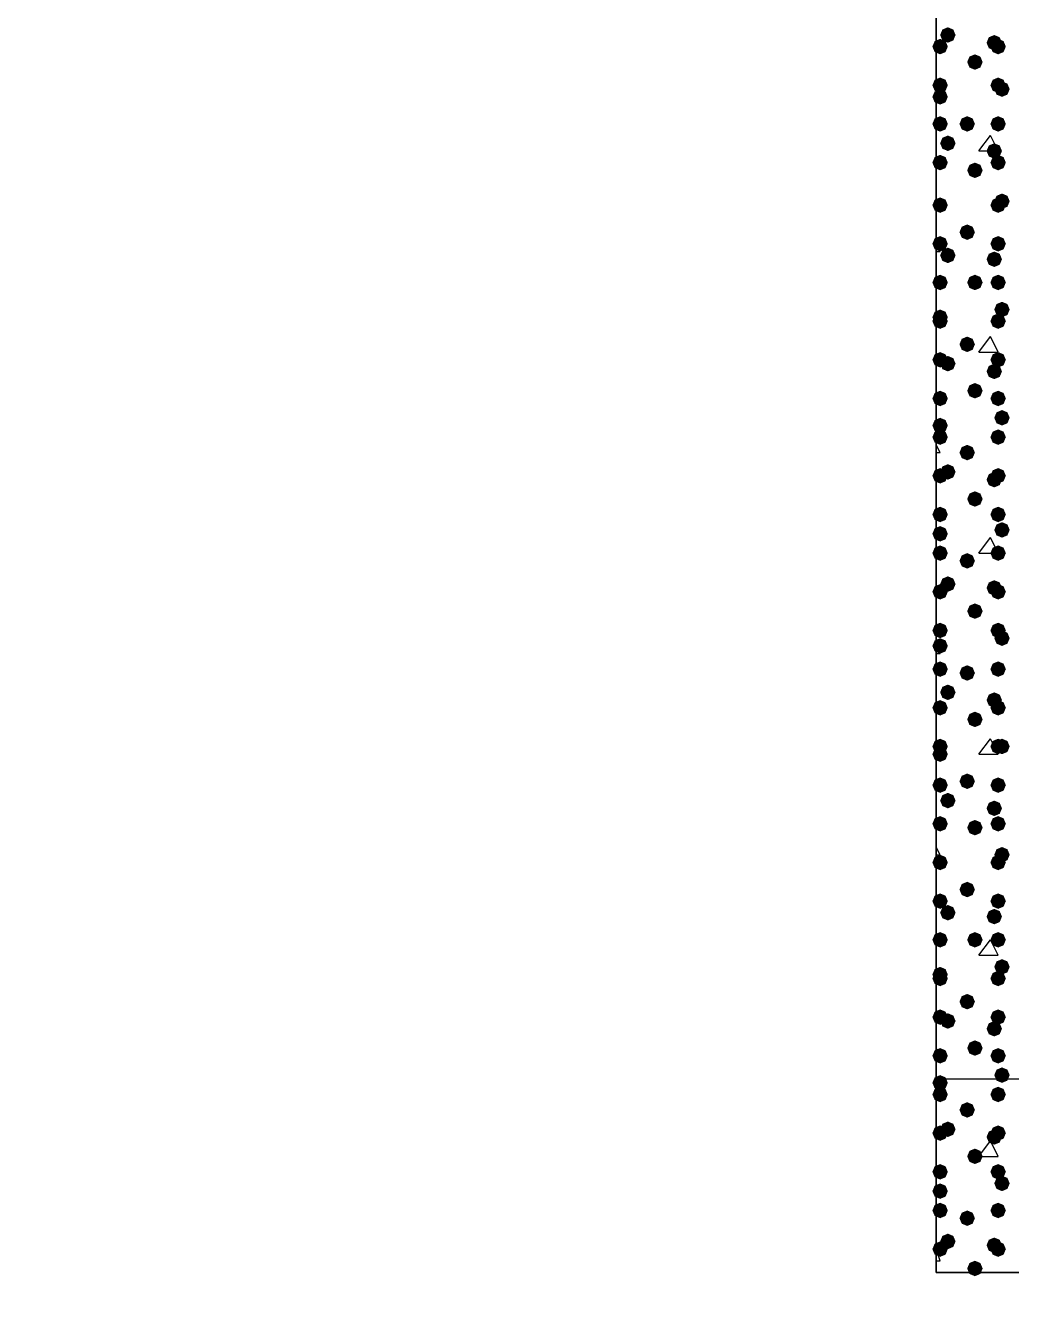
# Model space of a CAD drawing. Header units: millimetres. Extents: x 0 to 420, y 0 to 297.
# Drawn here: x 206.14 to 216.94, y 181.48 to 195.35 of the extents above; entities that cross this region are included whole.
import ezdxf

# ---------------------------------------------------------------- set-up
doc = ezdxf.new("R2010")
doc.units = ezdxf.units.MM
doc.layers.get('0').update_dxf_attribs({"linetype": 'CONTINUOUS'})

msp = doc.modelspace()

# ---------------------------------------------------------------- hatches: boundary and pattern name
at = {"true_color": 0x000008}
for points in [[(216.323333, 195.241333), (216.298463, 195.181537), (216.238667, 195.156667), (216.178871, 195.181537), (216.154, 195.241333), (216.178871, 195.301129), (216.238667, 195.326), (216.298462, 195.301129)], [(216.831333, 195.156667), (216.806462, 195.096871), (216.746667, 195.072), (216.686871, 195.096871), (216.662, 195.156667), (216.686871, 195.216462), (216.746667, 195.241333), (216.806462, 195.216463)], [(216.238667, 195.114333), (216.213796, 195.054537), (216.154, 195.029667), (216.094204, 195.054537), (216.069333, 195.114333), (216.094204, 195.174129), (216.154, 195.199), (216.213796, 195.174129)], [(216.873667, 195.114333), (216.848796, 195.054537), (216.789, 195.029667), (216.729204, 195.054537), (216.704333, 195.114333), (216.729204, 195.174129), (216.789, 195.199), (216.848796, 195.174129)], [(216.619667, 194.945), (216.594796, 194.885204), (216.535, 194.860333), (216.475204, 194.885204), (216.450333, 194.945), (216.475204, 195.004796), (216.535, 195.029667), (216.594796, 195.004796)], [(216.238667, 194.691), (216.213796, 194.631204), (216.154, 194.606333), (216.094204, 194.631204), (216.069333, 194.691), (216.094204, 194.750796), (216.154, 194.775667), (216.213796, 194.750796)], [(216.873667, 194.691), (216.848796, 194.631204), (216.789, 194.606333), (216.729204, 194.631204), (216.704333, 194.691), (216.729204, 194.750796), (216.789, 194.775667), (216.848796, 194.750796)], [(216.916, 194.648667), (216.891129, 194.588871), (216.831333, 194.564), (216.771538, 194.588871), (216.746667, 194.648667), (216.771537, 194.708462), (216.831333, 194.733333), (216.891129, 194.708463)], [(216.238667, 194.564), (216.213796, 194.504204), (216.154, 194.479333), (216.094204, 194.504204), (216.069333, 194.564), (216.094204, 194.623796), (216.154, 194.648667), (216.213796, 194.623796)], [(216.238667, 194.267667), (216.213796, 194.207871), (216.154, 194.183), (216.094204, 194.207871), (216.069333, 194.267667), (216.094204, 194.327462), (216.154, 194.352333), (216.213796, 194.327463)], [(216.535, 194.267667), (216.510129, 194.207871), (216.450333, 194.183), (216.390537, 194.207871), (216.365667, 194.267667), (216.390537, 194.327462), (216.450333, 194.352333), (216.510129, 194.327463)], [(216.873667, 194.267667), (216.848796, 194.207871), (216.789, 194.183), (216.729204, 194.207871), (216.704333, 194.267667), (216.729204, 194.327462), (216.789, 194.352333), (216.848796, 194.327463)], [(216.323333, 194.056), (216.298463, 193.996204), (216.238667, 193.971333), (216.178871, 193.996204), (216.154, 194.056), (216.178871, 194.115796), (216.238667, 194.140667), (216.298462, 194.115796)], [(216.831333, 193.971333), (216.806462, 193.911537), (216.746667, 193.886667), (216.686871, 193.911537), (216.662, 193.971333), (216.686871, 194.031129), (216.746667, 194.056), (216.806462, 194.031129)], [(216.238667, 193.844333), (216.213796, 193.784538), (216.154, 193.759667), (216.094204, 193.784538), (216.069333, 193.844333), (216.094204, 193.904129), (216.154, 193.929), (216.213796, 193.904129)], [(216.619667, 193.759667), (216.594796, 193.699871), (216.535, 193.675), (216.475204, 193.699871), (216.450333, 193.759667), (216.475204, 193.819462), (216.535, 193.844333), (216.594796, 193.819463)], [(216.873667, 193.844333), (216.848796, 193.784538), (216.789, 193.759667), (216.729204, 193.784538), (216.704333, 193.844333), (216.729204, 193.904129), (216.789, 193.929), (216.848796, 193.904129)], [(216.238667, 193.378667), (216.213796, 193.318871), (216.154, 193.294), (216.094204, 193.318871), (216.069333, 193.378667), (216.094204, 193.438462), (216.154, 193.463333), (216.213796, 193.438463)], [(216.238667, 193.378667), (216.213796, 193.318871), (216.154, 193.294), (216.094204, 193.318871), (216.069333, 193.378667), (216.094204, 193.438462), (216.154, 193.463333), (216.213796, 193.438463)], [(216.873667, 193.378667), (216.848796, 193.318871), (216.789, 193.294), (216.729204, 193.318871), (216.704333, 193.378667), (216.729204, 193.438462), (216.789, 193.463333), (216.848796, 193.438463)], [(216.916, 193.421), (216.891129, 193.361204), (216.831333, 193.336333), (216.771538, 193.361204), (216.746667, 193.421), (216.771537, 193.480796), (216.831333, 193.505667), (216.891129, 193.480796)], [(216.535, 193.082333), (216.510129, 193.022537), (216.450333, 192.997667), (216.390537, 193.022537), (216.365667, 193.082333), (216.390537, 193.142129), (216.450333, 193.167), (216.510129, 193.142129)], [(216.238667, 192.955333), (216.213796, 192.895537), (216.154, 192.870667), (216.094204, 192.895537), (216.069333, 192.955333), (216.094204, 193.015129), (216.154, 193.04), (216.213796, 193.015129)], [(216.873667, 192.955333), (216.848796, 192.895537), (216.789, 192.870667), (216.729204, 192.895537), (216.704333, 192.955333), (216.729204, 193.015129), (216.789, 193.04), (216.848796, 193.015129)], [(216.323333, 192.828333), (216.298463, 192.768537), (216.238667, 192.743667), (216.178871, 192.768537), (216.154, 192.828333), (216.178871, 192.888129), (216.238667, 192.913), (216.298462, 192.888129)], [(216.831333, 192.786), (216.806462, 192.726204), (216.746667, 192.701333), (216.686871, 192.726204), (216.662, 192.786), (216.686871, 192.845796), (216.746667, 192.870667), (216.806462, 192.845796)], [(216.238667, 192.532), (216.213796, 192.472204), (216.154, 192.447333), (216.094204, 192.472204), (216.069333, 192.532), (216.094204, 192.591796), (216.154, 192.616667), (216.213796, 192.591796)], [(216.619667, 192.532), (216.594796, 192.472204), (216.535, 192.447333), (216.475204, 192.472204), (216.450333, 192.532), (216.475204, 192.591796), (216.535, 192.616667), (216.594796, 192.591796)], [(216.873667, 192.532), (216.848796, 192.472204), (216.789, 192.447333), (216.729204, 192.472204), (216.704333, 192.532), (216.729204, 192.591796), (216.789, 192.616667), (216.848796, 192.591796)], [(216.916, 192.235667), (216.891129, 192.175871), (216.831333, 192.151), (216.771538, 192.175871), (216.746667, 192.235667), (216.771537, 192.295462), (216.831333, 192.320333), (216.891129, 192.295463)], [(216.238667, 192.151), (216.213796, 192.091204), (216.154, 192.066333), (216.094204, 192.091204), (216.069333, 192.151), (216.094204, 192.210796), (216.154, 192.235667), (216.213796, 192.210796)], [(216.238667, 192.108667), (216.213796, 192.048871), (216.154, 192.024), (216.094204, 192.048871), (216.069333, 192.108667), (216.094204, 192.168462), (216.154, 192.193333), (216.213796, 192.168463)], [(216.873667, 192.108667), (216.848796, 192.048871), (216.789, 192.024), (216.729204, 192.048871), (216.704333, 192.108667), (216.729204, 192.168462), (216.789, 192.193333), (216.848796, 192.168463)], [(216.535, 191.854667), (216.510129, 191.794871), (216.450333, 191.77), (216.390537, 191.794871), (216.365667, 191.854667), (216.390537, 191.914462), (216.450333, 191.939333), (216.510129, 191.914463)], [(216.238667, 191.685333), (216.213796, 191.625537), (216.154, 191.600667), (216.094204, 191.625537), (216.069333, 191.685333), (216.094204, 191.745129), (216.154, 191.77), (216.213796, 191.745129)], [(216.873667, 191.685333), (216.848796, 191.625537), (216.789, 191.600667), (216.729204, 191.625537), (216.704333, 191.685333), (216.729204, 191.745129), (216.789, 191.77), (216.848796, 191.745129)], [(216.323333, 191.643), (216.298463, 191.583204), (216.238667, 191.558333), (216.178871, 191.583204), (216.154, 191.643), (216.178871, 191.702796), (216.238667, 191.727667), (216.298462, 191.702796)], [(216.831333, 191.558333), (216.806462, 191.498538), (216.746667, 191.473667), (216.686871, 191.498538), (216.662, 191.558333), (216.686871, 191.618129), (216.746667, 191.643), (216.806462, 191.618129)], [(216.238667, 191.262), (216.213796, 191.202204), (216.154, 191.177333), (216.094204, 191.202204), (216.069333, 191.262), (216.094204, 191.321796), (216.154, 191.346667), (216.213796, 191.321796)], [(216.619667, 191.346667), (216.594796, 191.286871), (216.535, 191.262), (216.475204, 191.286871), (216.450333, 191.346667), (216.475204, 191.406462), (216.535, 191.431333), (216.594796, 191.406463)], [(216.873667, 191.262), (216.848796, 191.202204), (216.789, 191.177333), (216.729204, 191.202204), (216.704333, 191.262), (216.729204, 191.321796), (216.789, 191.346667), (216.848796, 191.321796)], [(216.238667, 190.965667), (216.213796, 190.905871), (216.154, 190.881), (216.094204, 190.905871), (216.069333, 190.965667), (216.094204, 191.025462), (216.154, 191.050333), (216.213796, 191.025463)], [(216.916, 191.050333), (216.891129, 190.990537), (216.831333, 190.965667), (216.771538, 190.990537), (216.746667, 191.050333), (216.771537, 191.110129), (216.831333, 191.135), (216.891129, 191.110129)], [(216.238667, 190.838667), (216.213796, 190.778871), (216.154, 190.754), (216.094204, 190.778871), (216.069333, 190.838667), (216.094204, 190.898462), (216.154, 190.923333), (216.213796, 190.898463)], [(216.873667, 190.838667), (216.848796, 190.778871), (216.789, 190.754), (216.729204, 190.778871), (216.704333, 190.838667), (216.729204, 190.898462), (216.789, 190.923333), (216.848796, 190.898463)], [(216.535, 190.669333), (216.510129, 190.609537), (216.450333, 190.584667), (216.390537, 190.609537), (216.365667, 190.669333), (216.390537, 190.729129), (216.450333, 190.754), (216.510129, 190.729129)], [(216.238667, 190.415333), (216.213796, 190.355537), (216.154, 190.330667), (216.094204, 190.355537), (216.069333, 190.415333), (216.094204, 190.475129), (216.154, 190.5), (216.213796, 190.475129)], [(216.323333, 190.457667), (216.298463, 190.397871), (216.238667, 190.373), (216.178871, 190.397871), (216.154, 190.457667), (216.178871, 190.517462), (216.238667, 190.542333), (216.298462, 190.517463)], [(216.873667, 190.415333), (216.848796, 190.355537), (216.789, 190.330667), (216.729204, 190.355537), (216.704333, 190.415333), (216.729204, 190.475129), (216.789, 190.5), (216.848796, 190.475129)], [(216.831333, 190.373), (216.806462, 190.313204), (216.746667, 190.288333), (216.686871, 190.313204), (216.662, 190.373), (216.686871, 190.432796), (216.746667, 190.457667), (216.806462, 190.432796)], [(216.619667, 190.161333), (216.594796, 190.101537), (216.535, 190.076667), (216.475204, 190.101537), (216.450333, 190.161333), (216.475204, 190.221129), (216.535, 190.246), (216.594796, 190.221129)], [(216.238667, 189.992), (216.213796, 189.932204), (216.154, 189.907333), (216.094204, 189.932204), (216.069333, 189.992), (216.094204, 190.051796), (216.154, 190.076667), (216.213796, 190.051796)], [(216.873667, 189.992), (216.848796, 189.932204), (216.789, 189.907333), (216.729204, 189.932204), (216.704333, 189.992), (216.729204, 190.051796), (216.789, 190.076667), (216.848796, 190.051796)], [(216.238667, 189.780333), (216.213796, 189.720537), (216.154, 189.695667), (216.094204, 189.720537), (216.069333, 189.780333), (216.094204, 189.840129), (216.154, 189.865), (216.213796, 189.840129)], [(216.916, 189.822667), (216.891129, 189.762871), (216.831333, 189.738), (216.771538, 189.762871), (216.746667, 189.822667), (216.771537, 189.882462), (216.831333, 189.907333), (216.891129, 189.882463)], [(216.238667, 189.568667), (216.213796, 189.508871), (216.154, 189.484), (216.094204, 189.508871), (216.069333, 189.568667), (216.094204, 189.628462), (216.154, 189.653333), (216.213796, 189.628463)], [(216.535, 189.484), (216.510129, 189.424204), (216.450333, 189.399333), (216.390537, 189.424204), (216.365667, 189.484), (216.390537, 189.543796), (216.450333, 189.568667), (216.510129, 189.543796)], [(216.873667, 189.568667), (216.848796, 189.508871), (216.789, 189.484), (216.729204, 189.508871), (216.704333, 189.568667), (216.729204, 189.628462), (216.789, 189.653333), (216.848796, 189.628463)], [(216.323333, 189.23), (216.298463, 189.170204), (216.238667, 189.145333), (216.178871, 189.170204), (216.154, 189.23), (216.178871, 189.289796), (216.238667, 189.314667), (216.298462, 189.289796)], [(216.831333, 189.187667), (216.806462, 189.127871), (216.746667, 189.103), (216.686871, 189.127871), (216.662, 189.187667), (216.686871, 189.247462), (216.746667, 189.272333), (216.806462, 189.247463)], [(216.238667, 189.145333), (216.213796, 189.085537), (216.154, 189.060667), (216.094204, 189.085537), (216.069333, 189.145333), (216.094204, 189.205129), (216.154, 189.23), (216.213796, 189.205129)], [(216.873667, 189.145333), (216.848796, 189.085537), (216.789, 189.060667), (216.729204, 189.085537), (216.704333, 189.145333), (216.729204, 189.205129), (216.789, 189.23), (216.848796, 189.205129)], [(216.619667, 188.933667), (216.594796, 188.873871), (216.535, 188.849), (216.475204, 188.873871), (216.450333, 188.933667), (216.475204, 188.993462), (216.535, 189.018333), (216.594796, 188.993463)], [(216.238667, 188.722), (216.213796, 188.662204), (216.154, 188.637333), (216.094204, 188.662204), (216.069333, 188.722), (216.094204, 188.781796), (216.154, 188.806667), (216.213796, 188.781796)], [(216.873667, 188.722), (216.848796, 188.662204), (216.789, 188.637333), (216.729204, 188.662204), (216.704333, 188.722), (216.729204, 188.781796), (216.789, 188.806667), (216.848796, 188.781796)], [(216.916, 188.637333), (216.891129, 188.577537), (216.831333, 188.552667), (216.771538, 188.577537), (216.746667, 188.637333), (216.771537, 188.697129), (216.831333, 188.722), (216.891129, 188.697129)], [(216.238667, 188.552667), (216.213796, 188.492871), (216.154, 188.468), (216.094204, 188.492871), (216.069333, 188.552667), (216.094204, 188.612462), (216.154, 188.637333), (216.213796, 188.612463)], [(216.238667, 188.298667), (216.213796, 188.238871), (216.154, 188.214), (216.094204, 188.238871), (216.069333, 188.298667), (216.094204, 188.358462), (216.154, 188.383333), (216.213796, 188.358463)], [(216.535, 188.256333), (216.510129, 188.196537), (216.450333, 188.171667), (216.390537, 188.196537), (216.365667, 188.256333), (216.390537, 188.316129), (216.450333, 188.341), (216.510129, 188.316129)], [(216.873667, 188.298667), (216.848796, 188.238871), (216.789, 188.214), (216.729204, 188.238871), (216.704333, 188.298667), (216.729204, 188.358462), (216.789, 188.383333), (216.848796, 188.358463)], [(216.323333, 188.044667), (216.298463, 187.984871), (216.238667, 187.96), (216.178871, 187.984871), (216.154, 188.044667), (216.178871, 188.104462), (216.238667, 188.129333), (216.298462, 188.104463)], [(216.831333, 187.96), (216.806462, 187.900204), (216.746667, 187.875333), (216.686871, 187.900204), (216.662, 187.96), (216.686871, 188.019796), (216.746667, 188.044667), (216.806462, 188.019796)], [(216.238667, 187.875333), (216.213796, 187.815537), (216.154, 187.790667), (216.094204, 187.815537), (216.069333, 187.875333), (216.094204, 187.935129), (216.154, 187.96), (216.213796, 187.935129)], [(216.873667, 187.875333), (216.848796, 187.815537), (216.789, 187.790667), (216.729204, 187.815537), (216.704333, 187.875333), (216.729204, 187.935129), (216.789, 187.96), (216.848796, 187.935129)], [(216.619667, 187.748333), (216.594796, 187.688538), (216.535, 187.663667), (216.475204, 187.688538), (216.450333, 187.748333), (216.475204, 187.808129), (216.535, 187.833), (216.594796, 187.808129)], [(216.238667, 187.452), (216.213796, 187.392204), (216.154, 187.367333), (216.094204, 187.392204), (216.069333, 187.452), (216.094204, 187.511796), (216.154, 187.536667), (216.213796, 187.511796)], [(216.238667, 187.367333), (216.213796, 187.307537), (216.154, 187.282667), (216.094204, 187.307537), (216.069333, 187.367333), (216.094204, 187.427129), (216.154, 187.452), (216.213796, 187.427129)], [(216.873667, 187.452), (216.848796, 187.392204), (216.789, 187.367333), (216.729204, 187.392204), (216.704333, 187.452), (216.729204, 187.511796), (216.789, 187.536667), (216.848796, 187.511796)], [(216.916, 187.452), (216.891129, 187.392204), (216.831333, 187.367333), (216.771538, 187.392204), (216.746667, 187.452), (216.771537, 187.511796), (216.831333, 187.536667), (216.891129, 187.511796)], [(216.238667, 187.028667), (216.213796, 186.968871), (216.154, 186.944), (216.094204, 186.968871), (216.069333, 187.028667), (216.094204, 187.088462), (216.154, 187.113333), (216.213796, 187.088463)], [(216.535, 187.071), (216.510129, 187.011204), (216.450333, 186.986333), (216.390537, 187.011204), (216.365667, 187.071), (216.390537, 187.130796), (216.450333, 187.155667), (216.510129, 187.130796)], [(216.873667, 187.028667), (216.848796, 186.968871), (216.789, 186.944), (216.729204, 186.968871), (216.704333, 187.028667), (216.729204, 187.088462), (216.789, 187.113333), (216.848796, 187.088463)], [(216.323333, 186.859333), (216.298463, 186.799537), (216.238667, 186.774667), (216.178871, 186.799537), (216.154, 186.859333), (216.178871, 186.919129), (216.238667, 186.944), (216.298462, 186.919129)], [(216.831333, 186.774667), (216.806462, 186.714871), (216.746667, 186.69), (216.686871, 186.714871), (216.662, 186.774667), (216.686871, 186.834462), (216.746667, 186.859333), (216.806462, 186.834463)], [(216.238667, 186.605333), (216.213796, 186.545537), (216.154, 186.520667), (216.094204, 186.545537), (216.069333, 186.605333), (216.094204, 186.665129), (216.154, 186.69), (216.213796, 186.665129)], [(216.619667, 186.563), (216.594796, 186.503204), (216.535, 186.478333), (216.475204, 186.503204), (216.450333, 186.563), (216.475204, 186.622796), (216.535, 186.647667), (216.594796, 186.622796)], [(216.873667, 186.605333), (216.848796, 186.545537), (216.789, 186.520667), (216.729204, 186.545537), (216.704333, 186.605333), (216.729204, 186.665129), (216.789, 186.69), (216.848796, 186.665129)], [(216.916, 186.266667), (216.891129, 186.206871), (216.831333, 186.182), (216.771538, 186.206871), (216.746667, 186.266667), (216.771537, 186.326462), (216.831333, 186.351333), (216.891129, 186.326463)], [(216.238667, 186.182), (216.213796, 186.122204), (216.154, 186.097333), (216.094204, 186.122204), (216.069333, 186.182), (216.094204, 186.241796), (216.154, 186.266667), (216.213796, 186.241796)], [(216.238667, 186.182), (216.213796, 186.122204), (216.154, 186.097333), (216.094204, 186.122204), (216.069333, 186.182), (216.094204, 186.241796), (216.154, 186.266667), (216.213796, 186.241796)], [(216.873667, 186.182), (216.848796, 186.122204), (216.789, 186.097333), (216.729204, 186.122204), (216.704333, 186.182), (216.729204, 186.241796), (216.789, 186.266667), (216.848796, 186.241796)], [(216.535, 185.885667), (216.510129, 185.825871), (216.450333, 185.801), (216.390537, 185.825871), (216.365667, 185.885667), (216.390537, 185.945462), (216.450333, 185.970333), (216.510129, 185.945463)], [(216.238667, 185.758667), (216.213796, 185.698871), (216.154, 185.674), (216.094204, 185.698871), (216.069333, 185.758667), (216.094204, 185.818462), (216.154, 185.843333), (216.213796, 185.818463)], [(216.873667, 185.758667), (216.848796, 185.698871), (216.789, 185.674), (216.729204, 185.698871), (216.704333, 185.758667), (216.729204, 185.818462), (216.789, 185.843333), (216.848796, 185.818463)], [(216.323333, 185.631667), (216.298463, 185.571871), (216.238667, 185.547), (216.178871, 185.571871), (216.154, 185.631667), (216.178871, 185.691462), (216.238667, 185.716333), (216.298462, 185.691463)], [(216.831333, 185.589333), (216.806462, 185.529538), (216.746667, 185.504667), (216.686871, 185.529538), (216.662, 185.589333), (216.686871, 185.649129), (216.746667, 185.674), (216.806462, 185.649129)], [(216.238667, 185.335333), (216.213796, 185.275537), (216.154, 185.250667), (216.094204, 185.275537), (216.069333, 185.335333), (216.094204, 185.395129), (216.154, 185.42), (216.213796, 185.395129)], [(216.619667, 185.335333), (216.594796, 185.275537), (216.535, 185.250667), (216.475204, 185.275537), (216.450333, 185.335333), (216.475204, 185.395129), (216.535, 185.42), (216.594796, 185.395129)], [(216.873667, 185.335333), (216.848796, 185.275537), (216.789, 185.250667), (216.729204, 185.275537), (216.704333, 185.335333), (216.729204, 185.395129), (216.789, 185.42), (216.848796, 185.395129)], [(216.916, 185.039), (216.891129, 184.979204), (216.831333, 184.954333), (216.771538, 184.979204), (216.746667, 185.039), (216.771537, 185.098796), (216.831333, 185.123667), (216.891129, 185.098796)], [(216.238667, 184.954333), (216.213796, 184.894537), (216.154, 184.869667), (216.094204, 184.894537), (216.069333, 184.954333), (216.094204, 185.014129), (216.154, 185.039), (216.213796, 185.014129)], [(216.238667, 184.912), (216.213796, 184.852204), (216.154, 184.827333), (216.094204, 184.852204), (216.069333, 184.912), (216.094204, 184.971796), (216.154, 184.996667), (216.213796, 184.971796)], [(216.873667, 184.912), (216.848796, 184.852204), (216.789, 184.827333), (216.729204, 184.852204), (216.704333, 184.912), (216.729204, 184.971796), (216.789, 184.996667), (216.848796, 184.971796)], [(216.535, 184.658), (216.510129, 184.598204), (216.450333, 184.573333), (216.390537, 184.598204), (216.365667, 184.658), (216.390537, 184.717796), (216.450333, 184.742667), (216.510129, 184.717796)], [(216.238667, 184.488667), (216.213796, 184.428871), (216.154, 184.404), (216.094204, 184.428871), (216.069333, 184.488667), (216.094204, 184.548462), (216.154, 184.573333), (216.213796, 184.548463)], [(216.873667, 184.488667), (216.848796, 184.428871), (216.789, 184.404), (216.729204, 184.428871), (216.704333, 184.488667), (216.729204, 184.548462), (216.789, 184.573333), (216.848796, 184.548463)], [(216.323333, 184.446333), (216.298463, 184.386537), (216.238667, 184.361667), (216.178871, 184.386537), (216.154, 184.446333), (216.178871, 184.506129), (216.238667, 184.531), (216.298462, 184.506129)], [(216.831333, 184.361667), (216.806462, 184.301871), (216.746667, 184.277), (216.686871, 184.301871), (216.662, 184.361667), (216.686871, 184.421462), (216.746667, 184.446333), (216.806462, 184.421463)], [(216.238667, 184.065333), (216.213796, 184.005537), (216.154, 183.980667), (216.094204, 184.005537), (216.069333, 184.065333), (216.094204, 184.125129), (216.154, 184.15), (216.213796, 184.125129)], [(216.619667, 184.15), (216.594796, 184.090204), (216.535, 184.065333), (216.475204, 184.090204), (216.450333, 184.15), (216.475204, 184.209796), (216.535, 184.234667), (216.594796, 184.209796)], [(216.873667, 184.065333), (216.848796, 184.005537), (216.789, 183.980667), (216.729204, 184.005537), (216.704333, 184.065333), (216.729204, 184.125129), (216.789, 184.15), (216.848796, 184.125129)], [(216.916, 183.853667), (216.891129, 183.793871), (216.831333, 183.769), (216.771538, 183.793871), (216.746667, 183.853667), (216.771537, 183.913462), (216.831333, 183.938333), (216.891129, 183.913463)]]:
    msp.add_hatch(color=0, dxfattribs=at).paths.add_polyline_path(points, flags=0)
at = {"true_color": 0x000007}
for points in [[(216.238667, 183.769), (216.213796, 183.709204), (216.154, 183.684333), (216.094204, 183.709204), (216.069333, 183.769), (216.094204, 183.828796), (216.154, 183.853667), (216.213796, 183.828796)], [(216.238667, 183.642), (216.213796, 183.582204), (216.154, 183.557333), (216.094204, 183.582204), (216.069333, 183.642), (216.094204, 183.701796), (216.154, 183.726667), (216.213796, 183.701796)], [(216.873667, 183.642), (216.848796, 183.582204), (216.789, 183.557333), (216.729204, 183.582204), (216.704333, 183.642), (216.729204, 183.701796), (216.789, 183.726667), (216.848796, 183.701796)], [(216.535, 183.472667), (216.510129, 183.412871), (216.450333, 183.388), (216.390537, 183.412871), (216.365667, 183.472667), (216.390537, 183.532462), (216.450333, 183.557333), (216.510129, 183.532463)], [(216.238667, 183.218667), (216.213796, 183.158871), (216.154, 183.134), (216.094204, 183.158871), (216.069333, 183.218667), (216.094204, 183.278462), (216.154, 183.303333), (216.213796, 183.278463)], [(216.323333, 183.261), (216.298463, 183.201204), (216.238667, 183.176333), (216.178871, 183.201204), (216.154, 183.261), (216.178871, 183.320796), (216.238667, 183.345667), (216.298462, 183.320796)], [(216.873667, 183.218667), (216.848796, 183.158871), (216.789, 183.134), (216.729204, 183.158871), (216.704333, 183.218667), (216.729204, 183.278462), (216.789, 183.303333), (216.848796, 183.278463)], [(216.831333, 183.176333), (216.806462, 183.116537), (216.746667, 183.091667), (216.686871, 183.116537), (216.662, 183.176333), (216.686871, 183.236129), (216.746667, 183.261), (216.806462, 183.236129)], [(216.619667, 182.964667), (216.594796, 182.904871), (216.535, 182.88), (216.475204, 182.904871), (216.450333, 182.964667), (216.475204, 183.024462), (216.535, 183.049333), (216.594796, 183.024463)], [(216.238667, 182.795333), (216.213796, 182.735537), (216.154, 182.710667), (216.094204, 182.735537), (216.069333, 182.795333), (216.094204, 182.855129), (216.154, 182.88), (216.213796, 182.855129)], [(216.873667, 182.795333), (216.848796, 182.735537), (216.789, 182.710667), (216.729204, 182.735537), (216.704333, 182.795333), (216.729204, 182.855129), (216.789, 182.88), (216.848796, 182.855129)], [(216.916, 182.668333), (216.891129, 182.608537), (216.831333, 182.583667), (216.771538, 182.608537), (216.746667, 182.668333), (216.771537, 182.728129), (216.831333, 182.753), (216.891129, 182.728129)], [(216.238667, 182.583667), (216.213796, 182.523871), (216.154, 182.499), (216.094204, 182.523871), (216.069333, 182.583667), (216.094204, 182.643462), (216.154, 182.668333), (216.213796, 182.643463)], [(216.238667, 182.372), (216.213796, 182.312204), (216.154, 182.287333), (216.094204, 182.312204), (216.069333, 182.372), (216.094204, 182.431796), (216.154, 182.456667), (216.213796, 182.431796)], [(216.873667, 182.372), (216.848796, 182.312204), (216.789, 182.287333), (216.729204, 182.312204), (216.704333, 182.372), (216.729204, 182.431796), (216.789, 182.456667), (216.848796, 182.431796)], [(216.535, 182.287333), (216.510129, 182.227537), (216.450333, 182.202667), (216.390537, 182.227537), (216.365667, 182.287333), (216.390537, 182.347129), (216.450333, 182.372), (216.510129, 182.347129)], [(216.323333, 182.033333), (216.298463, 181.973537), (216.238667, 181.948667), (216.178871, 181.973537), (216.154, 182.033333), (216.178871, 182.093129), (216.238667, 182.118), (216.298462, 182.093129)], [(216.831333, 181.991), (216.806462, 181.931204), (216.746667, 181.906333), (216.686871, 181.931204), (216.662, 181.991), (216.686871, 182.050796), (216.746667, 182.075667), (216.806462, 182.050796)], [(216.238667, 181.948667), (216.213796, 181.888871), (216.154, 181.864), (216.094204, 181.888871), (216.069333, 181.948667), (216.094204, 182.008462), (216.154, 182.033333), (216.213796, 182.008463)], [(216.873667, 181.948667), (216.848796, 181.888871), (216.789, 181.864), (216.729204, 181.888871), (216.704333, 181.948667), (216.729204, 182.008462), (216.789, 182.033333), (216.848796, 182.008463)], [(216.619667, 181.737), (216.594796, 181.677204), (216.535, 181.652333), (216.475204, 181.677204), (216.450333, 181.737), (216.475204, 181.796796), (216.535, 181.821667), (216.594796, 181.796796)]]:
    msp.add_hatch(color=0, dxfattribs=at).paths.add_polyline_path(points, flags=0)

# ---------------------------------------------------------------- linework, layer by layer
at = {"color": 0, "true_color": 0x0000fd}
msp.add_lwpolyline([(34.586333, 162.602333), (378.544667, 162.602333), (378.544667, 181.694667), (216.111667, 181.694667), (216.111667, 202.861333), (197.019333, 202.861333), (197.019333, 181.694667), (34.586333, 181.694667)], close=True, dxfattribs=at)
at = {"color": 0, "true_color": 0x000007}
for points in [[(216.111667, 202.861333), (216.111667, 183.811333)], [(216.577333, 182.964667), (216.704333, 183.134)], [(216.789, 182.964667), (216.704333, 183.134)], [(216.577333, 182.964667), (216.789, 182.964667)], [(216.154, 181.821667), (216.111667, 181.948667)], [(216.111667, 181.821667), (216.154, 181.821667)]]:
    msp.add_lwpolyline(points, dxfattribs=at)
at = {"color": 0, "true_color": 0x000008}
for points in [[(216.154, 195.072), (216.111667, 195.156667)], [(216.111667, 195.072), (216.154, 195.072)], [(216.577333, 193.971333), (216.704333, 194.140667)], [(216.789, 193.971333), (216.704333, 194.140667)], [(216.577333, 193.971333), (216.789, 193.971333)], [(216.154, 192.870667), (216.111667, 192.955333)], [(216.111667, 192.870667), (216.154, 192.870667)], [(216.577333, 191.77), (216.704333, 191.939333)], [(216.789, 191.77), (216.704333, 191.939333)], [(216.577333, 191.77), (216.789, 191.77)], [(216.154, 190.669333), (216.111667, 190.754)], [(216.111667, 190.669333), (216.154, 190.669333)], [(216.577333, 189.568667), (216.704333, 189.738)], [(216.789, 189.568667), (216.704333, 189.738)], [(216.577333, 189.568667), (216.789, 189.568667)], [(216.154, 188.468), (216.111667, 188.552667)], [(216.111667, 188.468), (216.154, 188.468)], [(216.577333, 187.367333), (216.704333, 187.536667)], [(216.789, 187.367333), (216.704333, 187.536667)], [(216.577333, 187.367333), (216.789, 187.367333)], [(216.154, 186.266667), (216.111667, 186.351333)], [(216.111667, 186.266667), (216.154, 186.266667)], [(216.577333, 185.166), (216.704333, 185.335333)], [(216.789, 185.166), (216.704333, 185.335333)], [(216.577333, 185.166), (216.789, 185.166)], [(216.154, 184.065333), (216.111667, 184.15)], [(216.111667, 184.065333), (216.154, 184.065333)]]:
    msp.add_lwpolyline(points, dxfattribs=at)
at = {"color": 0, "true_color": 0x000007}
msp.add_lwpolyline([(216.111667, 183.811333), (216.111667, 181.694667), (218.228333, 181.694667), (218.228333, 183.811333)], close=True, dxfattribs=at)

doc.saveas('drawing.dxf')
